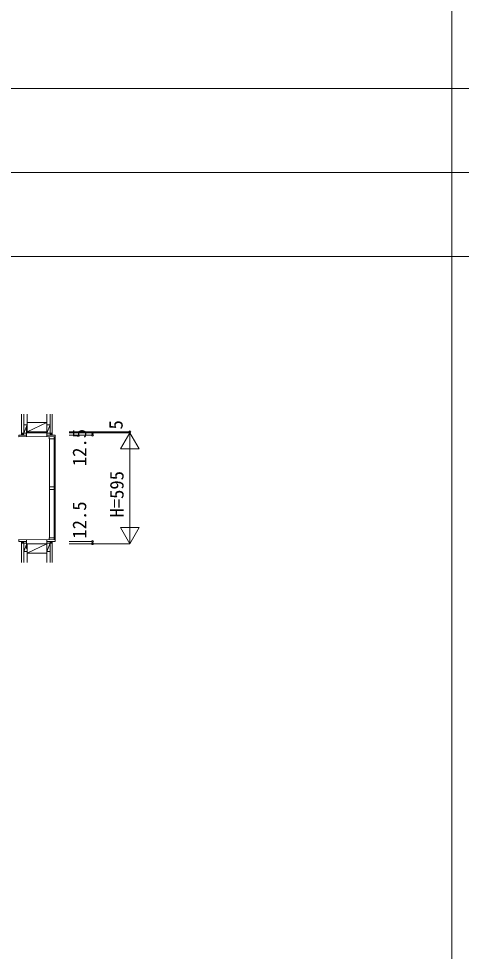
# Model space of a CAD drawing. Units: millimetres, scale not verified. Extents: x -14850 to 12650, y -10500 to 9500.
# Drawn here: x -971 to 1400, y -500 to 4500 of the extents above; entities that cross this region are included whole.
import ezdxf
from ezdxf.enums import TextEntityAlignment as Align

# ---------------------------------------------------------------- set-up
doc = ezdxf.new("R2010")
doc.units = ezdxf.units.MM
doc.header["$LTSCALE"] = 50
for name, color, linetype, lineweight in [('0-1_USER1', 7, 'Continuous', 9), ('0-2_YKK_ZWAK', 2, 'Continuous', 9), ('0-3_YKK_11', 7, 'Continuous', 9), ('0-6_YKK_13', 4, 'Continuous', 9), ('0-8_YKK_A1', 5, 'Continuous', 9)]:
    doc.layers.add(name, color=color, linetype=linetype, lineweight=lineweight)
doc.styles.add('ＭＳ ゴシック', font='')
doc.styles.get('ＭＳ ゴシック').set_extended_font_data('MS Gothic')

msp = doc.modelspace()

# ---------------------------------------------------------------- linework, layer by layer
at = {"layer": '0-1_USER1'}
for p, q in [((1350, -10500), (1350, 9000)), ((-14850, 4125), (12150, 4125)), ((-14850, 3675), (12150, 3675)), ((-14850, 3225), (12150, 3225))]:
    msp.add_line(p, q, dxfattribs=at)
at = {"layer": '0-2_YKK_ZWAK'}
for p, q in [((-700.23, 2285.14), (-375.23, 2285.14)), ((-700.23, 2280.14), (-375.23, 2280.14)), ((-700.23, 2267.64), (-575.23, 2267.64)), ((-575.23, 2280.14), (-575.23, 2267.64)), ((-425.23, 2193.54), (-375.23, 2280.14)), ((-375.23, 2280.14), (-375.23, 2285.14)), ((-375.23, 2280.14), (-375.23, 1685.14)), ((-325.23, 2193.54), (-375.23, 2280.14)), ((-425.23, 2193.54), (-325.23, 2193.54)), ((-425.23, 1771.74), (-375.23, 1685.14)), ((-425.23, 1771.74), (-325.23, 1771.74)), ((-375.23, 1685.14), (-325.23, 1771.74)), ((-700.23, 1697.64), (-575.23, 1697.64)), ((-700.23, 1685.14), (-375.23, 1685.14)), ((-575.23, 1685.14), (-575.23, 1697.64))]:
    msp.add_line(p, q, dxfattribs=at)
for centre in [(-575.23, 2280.14), (-575.23, 2267.64), (-375.23, 2285.14), (-575.23, 1697.64), (-575.23, 1685.14)]:
    msp.add_circle(centre, 5, dxfattribs=at)
at = {"layer": '0-3_YKK_11'}
for p, q in [((-956.23, 2277.64), (-956.23, 2380.14)), ((-944.23, 2277.64), (-944.23, 2380.14)), ((-926.23, 2280.14), (-926.23, 2380.14)), ((-821.23, 2335.14), (-821.23, 2380.14)), ((-803.23, 2277.64), (-803.23, 2380.14)), ((-791.23, 2277.64), (-791.23, 2380.14)), ((-944.23, 2277.64), (-926.23, 2322.64)), ((-944.23, 2322.64), (-944.23, 2277.64)), ((-926.23, 2322.64), (-944.23, 2322.64)), ((-821.23, 2335.14), (-926.23, 2285.14)), ((-926.23, 2335.14), (-821.23, 2335.14)), ((-926.23, 2335.14), (-926.23, 2285.14)), ((-926.23, 2280.14), (-926.23, 2322.64)), ((-821.23, 2285.14), (-821.23, 2335.14)), ((-803.23, 2322.64), (-821.23, 2322.64)), ((-821.23, 2322.64), (-821.23, 2277.64)), ((-803.23, 2277.64), (-803.23, 2322.64)), ((-956.23, 2277.64), (-928.83, 2277.64)), ((-945.23, 2277.64), (-945.23, 2267.64)), ((-945.23, 2267.64), (-929.23, 2267.64)), ((-943.23, 2277.64), (-928.83, 2277.64)), ((-932.23, 2277.64), (-942.23, 2277.64)), ((-929.23, 2267.64), (-929.23, 2277.64)), ((-821.23, 2285.14), (-926.23, 2285.14)), ((-926.23, 2280.14), (-821.23, 2285.14)), ((-926.23, 2285.14), (-821.23, 2285.14)), ((-926.23, 2285.14), (-926.23, 2280.14)), ((-926.23, 2280.14), (-821.23, 2280.14)), ((-821.23, 2280.14), (-821.23, 2285.14)), ((-821.23, 2274.64), (-821.23, 2267.64)), ((-821.23, 2267.64), (-802.23, 2267.64)), ((-803.23, 2277.64), (-820.23, 2277.64)), ((-802.23, 2267.64), (-802.23, 2277.64)), ((-956.23, 1585.14), (-956.23, 1687.64)), ((-956.23, 1687.64), (-929.23, 1687.64)), ((-945.23, 1697.64), (-929.23, 1697.64)), ((-944.23, 1687.64), (-944.23, 1585.14)), ((-928.83, 1687.64), (-944.23, 1687.64)), ((-944.23, 1687.64), (-944.23, 1642.64)), ((-944.23, 1642.64), (-928.83, 1681.14)), ((-932.23, 1687.64), (-942.23, 1687.64)), ((-929.23, 1697.64), (-929.23, 1687.64)), ((-926.23, 1685.14), (-821.23, 1685.14)), ((-926.23, 1685.14), (-926.23, 1635.14)), ((-926.23, 1585.14), (-926.23, 1659.14)), ((-803.23, 1687.64), (-821.23, 1687.64)), ((-821.23, 1585.14), (-821.23, 1685.14)), ((-818.23, 1687.64), (-805.23, 1687.64)), ((-803.23, 1585.14), (-803.23, 1687.64)), ((-791.23, 1687.64), (-791.23, 1585.14))]:
    msp.add_line(p, q, dxfattribs=at)
for points in [[(-803.23, 2322.64), (-821.23, 2277.64), (-805.23, 2277.64)], [(-944.23, 1642.64), (-926.23, 1642.64), (-926.23, 1660.14)], [(-821.23, 1685.14), (-926.23, 1635.14), (-821.23, 1635.14)], [(-802.23, 1697.64), (-821.23, 1697.64), (-821.23, 1687.64)], [(-821.23, 1642.64), (-803.23, 1642.64), (-803.23, 1687.64)], [(-821.23, 1687.64), (-821.23, 1642.64), (-803.23, 1687.64)]]:
    msp.add_lwpolyline(points, dxfattribs=at)
at = {"layer": '0-6_YKK_13'}
for p, q in [((-926.23, 2305.14), (-928.83, 2305.14)), ((-928.83, 2305.14), (-928.83, 2257.96)), ((-971.23, 2267.64), (-971.23, 2257.64)), ((-928.83, 2267.64), (-971.23, 2267.64)), ((-971.23, 2257.64), (-776.23, 2259.14)), ((-926.23, 2292.34), (-928.83, 2292.34)), ((-919.73, 2280.14), (-928.83, 2280.14)), ((-821.23, 2280.14), (-841.23, 2280.14)), ((-821.23, 2258.79), (-821.23, 2280.14)), ((-821.23, 2267.64), (-775.23, 2267.64)), ((-807.23, 2248.14), (-807.23, 2258.14)), ((-775.23, 2257.04), (-780.53, 2257.04)), ((-780.53, 2257.04), (-780.53, 2248.14)), ((-776.23, 2257.04), (-776.23, 2248.14)), ((-775.73, 2257.04), (-775.73, 1708.24)), ((-775.23, 2267.64), (-775.23, 2257.04)), ((-780.53, 2248.14), (-807.23, 2248.14)), ((-805.93, 2248.14), (-805.93, 1717.14)), ((-781.93, 1717.14), (-781.93, 2248.14)), ((-805.93, 1975.14), (-805.93, 1990.14)), ((-805.93, 1990.14), (-781.93, 1990.14)), ((-781.93, 1975.14), (-805.93, 1975.14)), ((-781.93, 1990.14), (-781.93, 1975.14)), ((-971.23, 1707.64), (-776.23, 1706.14)), ((-971.23, 1697.64), (-971.23, 1707.64)), ((-928.83, 1660.14), (-928.83, 1707.31)), ((-821.23, 1706.48), (-821.23, 1685.14)), ((-807.23, 1717.14), (-807.23, 1707.14)), ((-780.53, 1717.14), (-807.23, 1717.14)), ((-780.53, 1708.24), (-780.53, 1717.14)), ((-776.23, 1708.24), (-776.23, 1717.14)), ((-928.83, 1697.64), (-971.23, 1697.64)), ((-919.73, 1685.14), (-928.83, 1685.14)), ((-926.23, 1672.94), (-928.83, 1672.94)), ((-926.23, 1660.14), (-928.83, 1660.14)), ((-821.23, 1685.14), (-841.23, 1685.14)), ((-821.23, 1697.64), (-775.23, 1697.64))]:
    msp.add_line(p, q, dxfattribs=at)
msp.add_lwpolyline([(-775.23, 1697.64), (-775.23, 1708.24), (-780.53, 1708.24)], dxfattribs=at)
at = {"layer": '0-8_YKK_A1'}
for p, q in [((-956.23, 2277.64), (-955.93, 2277.34)), ((-956.23, 2267.64), (-955.93, 2267.94)), ((-955.93, 2270.08), (-948.37, 2277.64)), ((-955.93, 2275.74), (-954.02, 2277.64)), ((-955.93, 2267.94), (-955.93, 2277.34)), ((-952.71, 2267.64), (-945.23, 2275.12)), ((-947.05, 2267.64), (-945.05, 2269.64)), ((-803.23, 2277.64), (-791.23, 2277.64)), ((-800.4, 2277.64), (-802.4, 2275.64)), ((-794.74, 2277.64), (-802.23, 2270.15)), ((-791.53, 2275.2), (-799.08, 2267.64)), ((-791.53, 2269.54), (-793.43, 2267.64)), ((-791.23, 2277.64), (-791.53, 2277.34)), ((-791.53, 2277.34), (-791.53, 2267.94)), ((-791.23, 2267.64), (-791.53, 2267.94)), ((-956.23, 1697.64), (-955.93, 1697.34)), ((-956.23, 1687.64), (-955.93, 1687.94)), ((-951.2, 1697.64), (-955.93, 1692.91)), ((-955.93, 1697.34), (-955.93, 1687.94)), ((-945.54, 1697.64), (-955.54, 1687.64)), ((-945.23, 1692.29), (-949.88, 1687.64)), ((-945.23, 1687.64), (-945.23, 1697.64)), ((-803.23, 1687.64), (-791.23, 1687.64)), ((-802.4, 1695.64), (-800.4, 1697.64)), ((-802.27, 1690.11), (-794.74, 1697.64)), ((-802.23, 1687.64), (-802.23, 1697.64)), ((-799.08, 1687.64), (-791.53, 1695.2)), ((-793.43, 1687.64), (-791.53, 1689.54)), ((-791.23, 1697.64), (-791.53, 1697.34)), ((-791.53, 1687.94), (-791.53, 1697.34)), ((-791.23, 1687.64), (-791.53, 1687.94))]:
    msp.add_line(p, q, dxfattribs=at)

# ---------------------------------------------------------------- texts
at = {"layer": '0-2_YKK_ZWAK', "color": 4, "style": 'ＭＳ ゴシック'}
for s, p in [('5', (-392.23, 2297.66)), ('12.5', (-587.23, 2101.13)), ('H=595', (-387.23, 1825.64)), ('12.5', (-587.23, 1712.5))]:
    msp.add_text(s, height=73.31, rotation=90, dxfattribs=at).set_placement(p, align=Align.BOTTOM_LEFT)

doc.saveas('drawing.dxf')
